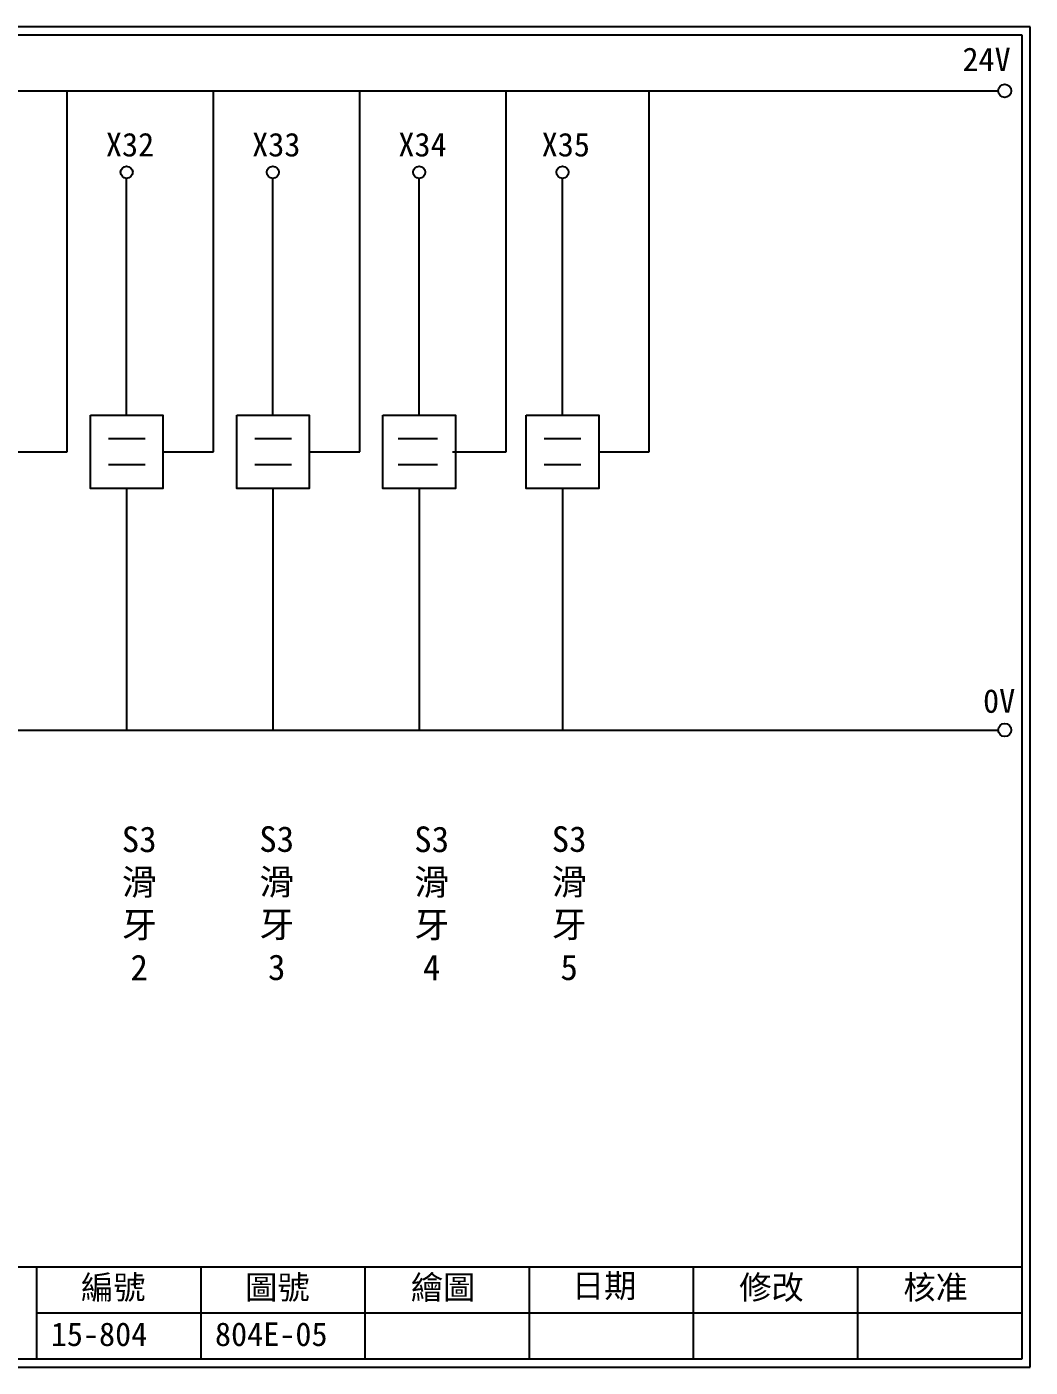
# Model space of a CAD drawing. Extents: x 325 to 612, y 3 to 207.
# Drawn here: x 459.5 to 612.3, y 3 to 207 of the extents above; entities that cross this region are included whole.
import ezdxf

# ---------------------------------------------------------------- set-up
doc = ezdxf.new("R2010")
doc.units = 0
doc.layers.get('0').update_dxf_attribs({"linetype": 'CONTINUOUS'})
doc.layers.add('圖框層', color=7, linetype='CONTINUOUS')
doc.layers.add('標尺寸層', color=3, linetype='CONTINUOUS')
doc.styles.add('CNS', font='romanc.shx', dxfattribs={"bigfont": 'chineset.shx'})
doc.styles.add('STSL', font='kaiu.ttf')

msp = doc.modelspace()

# ---------------------------------------------------------------- linework, layer by layer
for p, q in [((465.69, 142.31), (465.69, 197.22)), ((487.96, 142.31), (487.96, 197.22)), ((510.23, 142.31), (510.23, 197.22)), ((532.5, 142.31), (532.5, 197.22)), ((554.32, 142.31), (554.32, 197.22)), ((474.73, 147.89), (474.73, 183.91)), ((497, 147.89), (497, 183.91)), ((519.27, 147.89), (519.27, 183.91)), ((541.1, 147.89), (541.1, 183.91)), ((457.98, 142.31), (465.69, 142.31)), ((480.25, 142.31), (487.96, 142.31)), ((502.52, 142.31), (510.23, 142.31)), ((524.34, 142.31), (532.05, 142.31)), ((524.79, 142.31), (532.5, 142.31)), ((546.61, 142.31), (554.32, 142.31)), ((474.73, 136.73), (474.73, 99.96)), ((497, 136.73), (497, 99.96)), ((519.27, 136.73), (519.27, 99.96)), ((541.1, 136.73), (541.1, 99.96))]:
    msp.add_line(p, q)
for points in [[(469.22, 147.89), (480.25, 147.89), (480.25, 136.73), (469.22, 136.73)], [(491.49, 147.89), (502.52, 147.89), (502.52, 136.73), (491.49, 136.73)], [(513.76, 147.89), (524.79, 147.89), (524.79, 136.73), (513.76, 136.73)], [(535.58, 147.89), (546.61, 147.89), (546.61, 136.73), (535.58, 136.73)]]:
    msp.add_lwpolyline(points, close=True)
for centre in [(608.44, 197.22), (608.44, 99.96)]:
    msp.add_circle(centre, 1)
at = {"layer": '圖框層', "color": 7}
for p, q in [((612.32, 206.97), (325.32, 206.97)), ((612.32, 3), (612.32, 206.97)), ((611.07, 205.72), (326.57, 205.72)), ((611.07, 4.25), (611.07, 205.72)), ((326.57, 18.25), (611.07, 18.25)), ((461.07, 4.25), (461.07, 18.25)), ((486.07, 4.25), (486.07, 18.25)), ((511.07, 4.25), (511.07, 18.25)), ((536.07, 4.25), (536.07, 18.25)), ((561.07, 4.25), (561.07, 18.25)), ((586.07, 4.25), (586.07, 18.25)), ((461.07, 11.25), (611.07, 11.25)), ((326.57, 4.25), (611.07, 4.25)), ((325.32, 3), (612.32, 3))]:
    msp.add_line(p, q, dxfattribs=at)
at = {"layer": '標尺寸層', "color": 7}
for p, q in [((329.84, 197.22), (607.44, 197.22)), ((471.97, 144.34), (477.54, 144.34)), ((494.24, 144.34), (499.81, 144.34)), ((516.07, 144.34), (521.63, 144.34)), ((516.51, 144.34), (522.08, 144.34)), ((538.33, 144.34), (543.9, 144.34)), ((471.97, 140.37), (477.54, 140.37)), ((494.24, 140.37), (499.81, 140.37)), ((516.07, 140.37), (521.63, 140.37)), ((516.51, 140.37), (522.08, 140.37)), ((538.33, 140.37), (543.9, 140.37)), ((330.05, 99.96), (607.44, 99.96))]:
    msp.add_line(p, q, dxfattribs=at)
for centre in [(474.73, 184.83), (497, 184.83), (519.27, 184.83), (541.1, 184.83)]:
    msp.add_circle(centre, 0.92, dxfattribs=at)

# ---------------------------------------------------------------- texts
at = {"layer": '圖框層', "color": 4, "style": 'STSL'}
for s, p in [('24V', (602, 200.22)), ('X32', (471.57, 187.24)), ('X33', (493.84, 187.24)), ('X34', (516.11, 187.24)), ('X35', (537.93, 187.24)), ('0V', (605.14, 102.58)), ('編號', (467.78, 13.34)), ('圖號', (492.78, 13.34)), ('繪圖', (518.01, 13.34)), ('日期', (542.54, 13.59)), ('修改', (568.01, 13.34)), ('核准', (593.01, 13.34)), ('15-804', (463.18, 6.22)), ('804E-05', (488.18, 6.22))]:
    msp.add_text(s, height=3.6, dxfattribs=at).set_placement(p)
at = {"layer": '標尺寸層', "color": 7, "char_height": 3.9, "width": 4.9608, "attachment_point": 5, "style": 'CNS'}
for s, insert in [('{\\fDFKai-SB|b0|i0|c136|p65;S3滑牙2}', (476.64, 73.58)), ('{\\fDFKai-SB|b0|i0|c136|p65;S3滑牙3}', (497.58, 73.58)), ('{\\fDFKai-SB|b0|i0|c136|p65;S3滑牙4}', (521.18, 73.58)), ('{\\fDFKai-SB|b0|i0|c136|p65;S3滑牙5}', (542.11, 73.58))]:
    msp.add_mtext(s, dxfattribs=dict(at, insert=insert))

doc.saveas('drawing.dxf')
